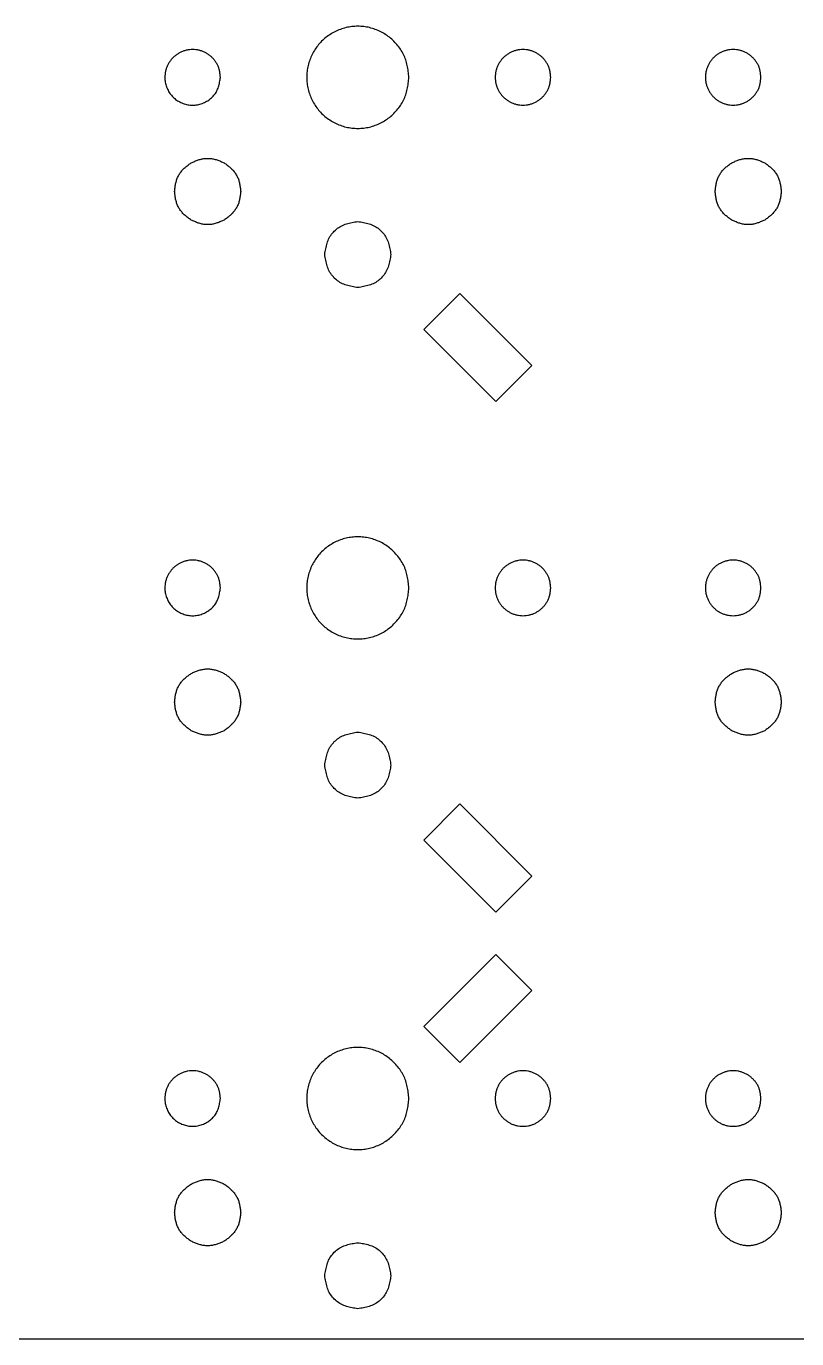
# Model space of a CAD drawing. Extents: x 1 to 215, y -90 to -6.
# Drawn here: x 87.77 to 113.43, y -89.68 to -45.98 of the extents above; entities that cross this region are included whole.
import ezdxf

# ---------------------------------------------------------------- set-up
doc = ezdxf.new("R2010")
doc.units = 0
for name, color, linetype in [('Cork_Diodes', 7, 'CONTINUOUS'), ('Cork_Holes', 7, 'CONTINUOUS'), ('Cork_Outline', 7, 'CONTINUOUS')]:
    doc.layers.add(name, color=color, linetype=linetype)

msp = doc.modelspace()

# ---------------------------------------------------------------- linework, layer by layer
at = {"layer": 'Cork_Diodes', "color": 2}
for points in [[(102.207946, -54.879112), (101.006526, -56.080532)], [(104.607945, -57.279121), (102.207946, -54.879112)], [(103.406525, -58.480541), (101.006526, -56.080532)], [(104.607945, -57.279121), (103.406525, -58.480541)], [(102.207946, -71.879332), (101.006526, -73.080752)], [(104.607945, -74.279341), (102.207946, -71.879332)], [(103.406525, -75.480761), (101.006526, -73.080752)], [(104.607945, -74.279341), (103.406525, -75.480761)], [(101.008712, -79.289993), (103.40871, -76.890011)], [(104.61013, -78.091431), (103.40871, -76.890011)], [(102.210132, -80.491413), (104.61013, -78.091431)], [(102.210132, -80.491413), (101.008712, -79.289993)]]:
    msp.add_lwpolyline(points, dxfattribs=at)
at = {"layer": 'Cork_Holes', "color": 1}
for points, knots in [([(100.510062, -47.685223), (100.5033, -47.751385), (100.489823, -47.883244), (100.460152, -48.079282), (100.411421, -48.270261), (100.335067, -48.451417), (100.235814, -48.620908), (100.116483, -48.778685), (99.980056, -48.922967), (99.827845, -49.051241), (99.661978, -49.160934), (99.484147, -49.250116), (99.296989, -49.318015), (99.104063, -49.363527), (98.908139, -49.38612), (98.711931, -49.386123), (98.516083, -49.363534), (98.323258, -49.318004), (98.136119, -49.25007), (97.958107, -49.160862), (97.79184, -49.051309), (97.639433, -48.923205), (97.503582, -48.778961), (97.386089, -48.620627), (97.287983, -48.450716), (97.209599, -48.2698), (97.152622, -48.080025), (97.117892, -47.883986), (97.106153, -47.685223), (97.117892, -47.48646), (97.152622, -47.290422), (97.209601, -47.100644), (97.287985, -46.919722), (97.386088, -46.749802), (97.503574, -46.59146), (97.639437, -46.447234), (97.791842, -46.319136), (97.958108, -46.209584), (98.13612, -46.120375), (98.323259, -46.05244), (98.516079, -46.006875), (98.711934, -45.98432), (98.908137, -45.984323), (99.104067, -46.006881), (99.296987, -46.052429), (99.484146, -46.120329), (99.661977, -46.209512), (99.827844, -46.319204), (99.980051, -46.447472), (100.116491, -46.591736), (100.235815, -46.749521), (100.335066, -46.919021), (100.411419, -47.100184), (100.460154, -47.291164), (100.489828, -47.487202), (100.503302, -47.619061), (100.510062, -47.685223)], [0, 0, 0, 0, 0.199511, 0.397619, 0.594372, 0.789092, 0.985301, 1.182164, 1.381308, 1.579789, 1.778023, 1.976494, 2.17521, 2.373968, 2.569796, 2.765564, 2.961306, 3.159921, 3.358581, 3.557237, 3.755889, 3.954551, 4.153188, 4.348958, 4.544734, 4.740506, 4.93914, 5.137799, 5.336447, 5.535096, 5.733755, 5.932388, 6.128167, 6.323954, 6.519729, 6.718353, 6.917011, 7.115662, 7.314319, 7.512981, 7.7116, 7.90734, 8.103108, 8.298934, 8.497696, 8.696414, 8.894886, 9.09312, 9.291597, 9.490726, 9.687595, 9.883816, 10.078541, 10.275295, 10.473403, 10.672914, 10.672914, 10.672914, 10.672914]), ([(94.234947, -47.685223), (94.2265, -47.739411), (94.209739, -47.846924), (94.173463, -48.004994), (94.114454, -48.153914), (94.024054, -48.285058), (93.910694, -48.396549), (93.777967, -48.488518), (93.630473, -48.557483), (93.472536, -48.6004), (93.309821, -48.615116), (93.146997, -48.600351), (92.989006, -48.557614), (92.842126, -48.488869), (92.711086, -48.396309), (92.59884, -48.284085), (92.506276, -48.153049), (92.437633, -48.006117), (92.394973, -47.848141), (92.381735, -47.703341), (92.389086, -47.57699), (92.408026, -47.470311), (92.439132, -47.36713), (92.48179, -47.268728), (92.535152, -47.176267), (92.599067, -47.090098), (92.672977, -47.011603), (92.755913, -46.941908), (92.846381, -46.882298), (92.943247, -46.833769), (93.04507, -46.796805), (93.149983, -46.772003), (93.256557, -46.759804), (93.363308, -46.759801), (93.469916, -46.772021), (93.5749, -46.796743), (93.67673, -46.833715), (93.773485, -46.882262), (93.86374, -46.941949), (93.94656, -47.011746), (94.020795, -47.090249), (94.085723, -47.1761), (94.139727, -47.268325), (94.181272, -47.366894), (94.207791, -47.470804), (94.223938, -47.577472), (94.231269, -47.649221), (94.234947, -47.685223)], [0, 0, 0, 0, 0.164513, 0.326404, 0.485736, 0.64181, 0.80054, 0.960316, 1.123975, 1.286618, 1.448874, 1.611504, 1.774509, 1.937479, 2.095457, 2.253415, 2.41139, 2.574347, 2.737361, 2.89995, 3.008176, 3.116231, 3.224234, 3.330743, 3.437277, 3.543801, 3.651884, 3.759977, 3.868071, 3.97616, 4.084256, 4.192325, 4.298825, 4.405345, 4.511892, 4.620032, 4.728161, 4.836162, 4.944028, 5.052025, 5.160379, 5.267497, 5.374261, 5.48021, 5.587261, 5.695053, 5.803618, 5.803618, 5.803618, 5.803618]), ([(105.234925, -47.685223), (105.231246, -47.721222), (105.223912, -47.792968), (105.207774, -47.899637), (105.18125, -48.00355), (105.139707, -48.102122), (105.085702, -48.194346), (105.020773, -48.280197), (104.946538, -48.3587), (104.863717, -48.428495), (104.773471, -48.488189), (104.676703, -48.536702), (104.57487, -48.573647), (104.469901, -48.59844), (104.363285, -48.610641), (104.256535, -48.610646), (104.149967, -48.59843), (104.045038, -48.573692), (103.943223, -48.536691), (103.846362, -48.488148), (103.755894, -48.428533), (103.672966, -48.35883), (103.599045, -48.280347), (103.535115, -48.194194), (103.481737, -48.10174), (103.439086, -48.003301), (103.408083, -47.90004), (103.389186, -47.793372), (103.382798, -47.685219), (103.389184, -47.577068), (103.408079, -47.4704), (103.439088, -47.367145), (103.481737, -47.268706), (103.535115, -47.176253), (103.599045, -47.090099), (103.672965, -47.011616), (103.755893, -46.941913), (103.846361, -46.8823), (103.943219, -46.833753), (104.045047, -46.7968), (104.149961, -46.772004), (104.256535, -46.759804), (104.363286, -46.759801), (104.469894, -46.772021), (104.574878, -46.796743), (104.676708, -46.833715), (104.773463, -46.882262), (104.863718, -46.941949), (104.946538, -47.011746), (105.020773, -47.090249), (105.085701, -47.1761), (105.139705, -47.268325), (105.18125, -47.366894), (105.207769, -47.470804), (105.223916, -47.577472), (105.231247, -47.649221), (105.234925, -47.685223)], [0, 0, 0, 0, 0.108553, 0.21635, 0.323408, 0.429357, 0.536121, 0.643239, 0.751593, 0.85959, 0.967456, 1.075444, 1.183569, 1.291718, 1.398265, 1.504786, 1.611285, 1.719348, 1.82745, 1.935546, 2.043639, 2.151734, 2.259813, 2.366337, 2.472864, 2.579386, 2.687466, 2.795563, 2.903647, 3.011743, 3.119835, 3.227909, 3.334431, 3.440959, 3.547482, 3.65556, 3.763656, 3.87175, 3.979842, 4.087936, 4.196006, 4.302506, 4.409027, 4.515573, 4.623713, 4.731843, 4.839844, 4.947709, 5.055706, 5.16406, 5.271178, 5.377942, 5.483891, 5.590942, 5.698734, 5.807299, 5.807299, 5.807299, 5.807299]), ([(112.234911, -47.685223), (112.231232, -47.721222), (112.223898, -47.792968), (112.20776, -47.899637), (112.181236, -48.00355), (112.139693, -48.102122), (112.085688, -48.194346), (112.020759, -48.280197), (111.946524, -48.3587), (111.863703, -48.428495), (111.773457, -48.488189), (111.676689, -48.536702), (111.574856, -48.573647), (111.469887, -48.59844), (111.363271, -48.610641), (111.256521, -48.610646), (111.149953, -48.59843), (111.045024, -48.573692), (110.943209, -48.536691), (110.846348, -48.488148), (110.75588, -48.428533), (110.672952, -48.35883), (110.599031, -48.280347), (110.535101, -48.194194), (110.481723, -48.10174), (110.439072, -48.003301), (110.408069, -47.90004), (110.389172, -47.793372), (110.382784, -47.685219), (110.38917, -47.577068), (110.408065, -47.4704), (110.439074, -47.367145), (110.481723, -47.268706), (110.535101, -47.176253), (110.599031, -47.090099), (110.672951, -47.011616), (110.755879, -46.941913), (110.846347, -46.8823), (110.943205, -46.833753), (111.045033, -46.7968), (111.149947, -46.772004), (111.256521, -46.759804), (111.363272, -46.759801), (111.46988, -46.772021), (111.574864, -46.796743), (111.676694, -46.833715), (111.773449, -46.882262), (111.863704, -46.941949), (111.946524, -47.011746), (112.020759, -47.090249), (112.085687, -47.1761), (112.139691, -47.268325), (112.181236, -47.366894), (112.207755, -47.470804), (112.223902, -47.577472), (112.231233, -47.649221), (112.234911, -47.685223)], [0, 0, 0, 0, 0.108553, 0.21635, 0.323408, 0.429357, 0.536121, 0.643239, 0.751593, 0.85959, 0.967456, 1.075444, 1.183569, 1.291718, 1.398265, 1.504786, 1.611285, 1.719348, 1.82745, 1.935546, 2.043639, 2.151734, 2.259813, 2.366337, 2.472864, 2.579386, 2.687466, 2.795563, 2.903647, 3.011743, 3.119835, 3.227909, 3.334431, 3.440959, 3.547482, 3.65556, 3.763656, 3.87175, 3.979842, 4.087936, 4.196006, 4.302506, 4.409027, 4.515573, 4.623713, 4.731843, 4.839844, 4.947709, 5.055706, 5.16406, 5.271178, 5.377942, 5.483891, 5.590942, 5.698734, 5.807299, 5.807299, 5.807299, 5.807299]), ([(92.70982, -51.485301), (92.714286, -51.442623), (92.723195, -51.357476), (92.742511, -51.230672), (92.77381, -51.10672), (92.822263, -50.988616), (92.885891, -50.878406), (92.963945, -50.777392), (93.05564, -50.688308), (93.155798, -50.608174), (93.22509, -50.557896), (93.25982, -50.532695)], [0, 0, 0, 0, 0.12873, 0.256825, 0.384523, 0.511259, 0.638496, 0.765223, 0.892931, 1.021029, 1.149753, 1.149753, 1.149753, 1.149753]), ([(93.25982, -50.532695), (93.299014, -50.515216), (93.377207, -50.480345), (93.496689, -50.433673), (93.619682, -50.398784), (93.746193, -50.381715), (93.873447, -50.381707), (93.999945, -50.398805), (94.122966, -50.433589), (94.242431, -50.480323), (94.320626, -50.515209), (94.35982, -50.532695)], [0, 0, 0, 0, 0.128738, 0.256839, 0.384547, 0.511275, 0.638509, 0.765235, 0.892928, 1.021041, 1.149792, 1.149792, 1.149792, 1.149792]), ([(94.35982, -50.532695), (94.39455, -50.557896), (94.463842, -50.608174), (94.564, -50.688308), (94.655695, -50.777392), (94.733749, -50.878406), (94.797377, -50.988616), (94.84583, -51.106721), (94.877131, -51.230672), (94.896452, -51.357475), (94.905356, -51.442622), (94.90982, -51.485301)], [0, 0, 0, 0, 0.128724, 0.256822, 0.38453, 0.511258, 0.638494, 0.765231, 0.892929, 1.021024, 1.149754, 1.149754, 1.149754, 1.149754]), ([(110.710038, -51.485301), (110.714504, -51.442623), (110.723413, -51.357476), (110.742729, -51.230672), (110.774028, -51.10672), (110.822481, -50.988616), (110.886109, -50.878406), (110.964163, -50.777392), (111.055858, -50.688308), (111.156016, -50.608174), (111.225308, -50.557896), (111.260038, -50.532695)], [0, 0, 0, 0, 0.12873, 0.256825, 0.384523, 0.511259, 0.638496, 0.765223, 0.892931, 1.021029, 1.149753, 1.149753, 1.149753, 1.149753]), ([(111.260038, -50.532695), (111.299232, -50.515216), (111.377426, -50.480345), (111.496908, -50.433673), (111.619901, -50.398783), (111.746411, -50.381715), (111.873665, -50.381707), (112.000163, -50.398805), (112.123184, -50.433589), (112.242649, -50.480323), (112.320844, -50.515209), (112.360038, -50.532695)], [0, 0, 0, 0, 0.128739, 0.25684, 0.384547, 0.511275, 0.638509, 0.765235, 0.892928, 1.021041, 1.149792, 1.149792, 1.149792, 1.149792]), ([(112.360038, -50.532695), (112.394768, -50.557896), (112.46406, -50.608174), (112.564218, -50.688308), (112.655913, -50.777392), (112.733967, -50.878406), (112.797595, -50.988616), (112.846048, -51.106721), (112.877349, -51.230672), (112.89667, -51.357475), (112.905574, -51.442622), (112.910038, -51.485301)], [0, 0, 0, 0, 0.128724, 0.256822, 0.38453, 0.511258, 0.638494, 0.765231, 0.892929, 1.021024, 1.149754, 1.149754, 1.149754, 1.149754]), ([(93.25982, -52.437934), (93.22509, -52.412728), (93.155803, -52.362443), (93.055641, -52.282315), (92.963939, -52.193236), (92.885896, -52.092213), (92.822263, -51.982008), (92.773809, -51.863907), (92.742509, -51.739954), (92.723189, -51.613142), (92.714284, -51.527986), (92.70982, -51.485301)], [0, 0, 0, 0, 0.128731, 0.256826, 0.38453, 0.511266, 0.638498, 0.765229, 0.892928, 1.02103, 1.149778, 1.149778, 1.149778, 1.149778]), ([(94.90982, -51.485301), (94.905354, -51.527986), (94.896446, -51.613142), (94.87713, -51.739954), (94.845831, -51.863907), (94.797377, -51.982008), (94.733744, -52.092213), (94.655701, -52.193236), (94.563999, -52.282315), (94.463837, -52.362443), (94.39455, -52.412728), (94.35982, -52.437934)], [0, 0, 0, 0, 0.128749, 0.25685, 0.384549, 0.51128, 0.638512, 0.765248, 0.892952, 1.021046, 1.149778, 1.149778, 1.149778, 1.149778]), ([(111.260038, -52.437934), (111.225308, -52.412728), (111.156021, -52.362443), (111.055859, -52.282315), (110.964157, -52.193236), (110.886114, -52.092213), (110.822481, -51.982008), (110.774027, -51.863907), (110.742727, -51.739954), (110.723407, -51.613142), (110.714502, -51.527986), (110.710038, -51.485301)], [0, 0, 0, 0, 0.128731, 0.256826, 0.38453, 0.511266, 0.638498, 0.765229, 0.892928, 1.02103, 1.149778, 1.149778, 1.149778, 1.149778]), ([(112.910038, -51.485301), (112.905572, -51.527986), (112.896664, -51.613142), (112.877348, -51.739954), (112.846049, -51.863907), (112.797595, -51.982008), (112.733962, -52.092213), (112.655919, -52.193236), (112.564217, -52.282315), (112.464055, -52.362443), (112.394768, -52.412728), (112.360038, -52.437934)], [0, 0, 0, 0, 0.128749, 0.25685, 0.384549, 0.51128, 0.638512, 0.765248, 0.892952, 1.021046, 1.149778, 1.149778, 1.149778, 1.149778]), ([(94.35982, -52.437934), (94.320626, -52.455412), (94.242433, -52.490283), (94.122951, -52.536952), (93.999953, -52.571813), (93.873447, -52.588889), (93.746192, -52.588895), (93.619696, -52.571796), (93.496676, -52.537019), (93.377208, -52.490301), (93.299014, -52.455418), (93.25982, -52.437934)], [0, 0, 0, 0, 0.128738, 0.256838, 0.384542, 0.511268, 0.638501, 0.765227, 0.892919, 1.021027, 1.149775, 1.149775, 1.149775, 1.149775]), ([(112.360038, -52.437934), (112.320844, -52.455412), (112.242651, -52.490283), (112.123169, -52.536952), (112.000171, -52.571813), (111.873665, -52.588889), (111.74641, -52.588895), (111.619914, -52.571796), (111.496894, -52.537019), (111.377426, -52.490301), (111.299232, -52.455418), (111.260038, -52.437934)], [0, 0, 0, 0, 0.128738, 0.256838, 0.384542, 0.511268, 0.638501, 0.765227, 0.892919, 1.021027, 1.149775, 1.149775, 1.149775, 1.149775]), ([(97.70981, -53.585299), (97.71987, -53.521205), (97.739868, -53.393793), (97.783151, -53.205872), (97.853441, -53.027776), (97.960112, -52.869591), (98.094092, -52.735609), (98.252278, -52.628941), (98.430378, -52.55866), (98.618302, -52.515364), (98.745716, -52.495358), (98.80981, -52.485294)], [0, 0, 0, 0, 0.19462, 0.386887, 0.577546, 0.765391, 0.955006, 1.142837, 1.333507, 1.52578, 1.720402, 1.720402, 1.720402, 1.720402]), ([(98.80981, -52.485294), (98.873904, -52.495358), (99.001318, -52.515364), (99.189242, -52.55866), (99.367342, -52.628941), (99.525528, -52.735609), (99.659508, -52.869591), (99.766179, -53.027775), (99.836467, -53.205873), (99.879752, -53.393792), (99.89975, -53.521205), (99.90981, -53.585299)], [0, 0, 0, 0, 0.194622, 0.386895, 0.577565, 0.765396, 0.955011, 1.142856, 1.333514, 1.525782, 1.720402, 1.720402, 1.720402, 1.720402]), ([(98.80981, -54.685304), (98.745716, -54.675248), (98.618301, -54.655255), (98.430379, -54.611964), (98.252272, -54.541687), (98.094097, -54.434996), (97.960118, -54.301019), (97.853431, -54.142842), (97.783155, -53.964736), (97.739867, -53.776809), (97.71987, -53.649393), (97.70981, -53.585299)], [0, 0, 0, 0, 0.194619, 0.38689, 0.57756, 0.7654, 0.955015, 1.142846, 1.333522, 1.525796, 1.720417, 1.720417, 1.720417, 1.720417]), ([(99.90981, -53.585299), (99.89975, -53.649393), (99.879752, -53.776809), (99.836464, -53.964736), (99.766189, -54.142843), (99.659502, -54.301019), (99.525523, -54.434996), (99.367348, -54.541687), (99.189241, -54.611964), (99.001319, -54.655255), (98.873904, -54.675248), (98.80981, -54.685304)], [0, 0, 0, 0, 0.194621, 0.386895, 0.577571, 0.765401, 0.955016, 1.142857, 1.333526, 1.525798, 1.720416, 1.720416, 1.720416, 1.720416]), ([(100.510062, -64.685179), (100.5033, -64.751341), (100.489823, -64.883199), (100.460152, -65.079238), (100.41142, -65.270218), (100.335066, -65.45138), (100.235815, -65.620881), (100.116491, -65.778665), (99.980051, -65.92293), (99.827844, -66.051198), (99.661977, -66.160889), (99.484146, -66.250073), (99.296988, -66.317974), (99.104066, -66.363514), (98.908138, -66.386101), (98.711932, -66.386103), (98.51608, -66.363521), (98.323259, -66.317963), (98.13612, -66.250026), (97.958108, -66.160817), (97.791842, -66.051266), (97.639437, -65.923168), (97.503574, -65.778942), (97.386088, -65.6206), (97.287985, -65.450679), (97.209601, -65.269757), (97.152622, -65.07998), (97.117892, -64.883941), (97.106153, -64.685179), (97.117892, -64.486416), (97.152622, -64.290377), (97.209599, -64.100601), (97.287983, -63.919686), (97.386089, -63.749775), (97.503582, -63.59144), (97.639433, -63.447197), (97.79184, -63.319093), (97.958107, -63.20954), (98.136119, -63.120332), (98.323258, -63.052398), (98.516083, -63.006868), (98.711931, -62.984279), (98.908139, -62.984281), (99.104063, -63.006875), (99.296989, -63.052387), (99.484146, -63.120286), (99.661977, -63.209468), (99.827845, -63.31916), (99.980056, -63.447435), (100.116483, -63.591717), (100.235814, -63.749494), (100.335067, -63.918985), (100.41142, -64.100141), (100.460153, -64.291119), (100.489828, -64.487157), (100.503302, -64.619016), (100.510062, -64.685179)], [0, 0, 0, 0, 0.199511, 0.397619, 0.594372, 0.789098, 0.985319, 1.182187, 1.381317, 1.579794, 1.778027, 1.976499, 2.175217, 2.373979, 2.569807, 2.765575, 2.961318, 3.159936, 3.358599, 3.557255, 3.755907, 3.954565, 4.153188, 4.348963, 4.54475, 4.740529, 4.939162, 5.137822, 5.33647, 5.535119, 5.733778, 5.932411, 6.128184, 6.32396, 6.519729, 6.718366, 6.917028, 7.115681, 7.314337, 7.512997, 7.711611, 7.907354, 8.103122, 8.29895, 8.497707, 8.696423, 8.894895, 9.093129, 9.29161, 9.490753, 9.687616, 9.883826, 10.078545, 10.275299, 10.473407, 10.672918, 10.672918, 10.672918, 10.672918]), ([(94.234947, -64.685179), (94.2265, -64.739367), (94.209739, -64.846879), (94.173463, -65.004949), (94.114454, -65.15387), (94.024053, -65.285016), (93.91069, -65.396509), (93.777978, -65.488506), (93.630468, -65.557444), (93.472536, -65.600359), (93.309821, -65.615109), (93.146998, -65.600314), (92.989007, -65.557591), (92.842118, -65.488854), (92.711091, -65.396272), (92.598846, -65.284052), (92.506266, -65.153025), (92.437637, -65.006082), (92.394972, -64.8481), (92.381735, -64.703299), (92.389086, -64.576951), (92.40803, -64.470274), (92.439125, -64.367093), (92.481795, -64.268696), (92.535157, -64.176238), (92.599061, -64.090054), (92.672978, -64.011559), (92.755913, -63.941863), (92.846381, -63.882253), (92.943247, -63.833725), (93.04507, -63.79676), (93.149983, -63.771958), (93.256557, -63.75976), (93.363308, -63.759756), (93.469917, -63.771975), (93.574901, -63.796704), (93.676725, -63.833686), (93.773489, -63.882214), (93.863739, -63.941906), (93.94656, -64.011701), (94.020795, -64.090204), (94.085723, -64.176055), (94.139727, -64.268281), (94.181274, -64.366851), (94.207791, -64.470765), (94.223937, -64.577433), (94.231269, -64.64918), (94.234947, -64.685179)], [0, 0, 0, 0, 0.164513, 0.326404, 0.485736, 0.641811, 0.800546, 0.960332, 1.123984, 1.286627, 1.448884, 1.611515, 1.774519, 1.937487, 2.095474, 2.253433, 2.411394, 2.574367, 2.737388, 2.899978, 3.008198, 3.116247, 3.224261, 3.330754, 3.437289, 3.543826, 3.651909, 3.760002, 3.868096, 3.976186, 4.084281, 4.19235, 4.29885, 4.405371, 4.511917, 4.620058, 4.72819, 4.836186, 4.944051, 5.052048, 5.160402, 5.26752, 5.374284, 5.480233, 5.58729, 5.695088, 5.803641, 5.803641, 5.803641, 5.803641]), ([(105.234925, -64.685179), (105.231246, -64.721181), (105.223913, -64.792929), (105.207774, -64.899599), (105.181249, -65.003507), (105.139707, -65.102077), (105.085702, -65.194302), (105.020773, -65.280153), (104.946538, -65.358656), (104.863717, -65.428452), (104.773467, -65.488141), (104.676707, -65.536673), (104.574869, -65.573608), (104.4699, -65.598394), (104.363285, -65.610596), (104.256535, -65.610602), (104.149967, -65.598385), (104.045039, -65.573652), (103.943219, -65.536662), (103.846365, -65.488101), (103.755893, -65.428489), (103.672966, -65.358785), (103.599045, -65.280303), (103.535116, -65.194149), (103.481737, -65.101695), (103.439087, -65.003258), (103.408083, -64.900001), (103.389185, -64.793333), (103.382798, -64.685182), (103.389185, -64.57703), (103.408079, -64.470361), (103.439087, -64.367102), (103.481737, -64.268662), (103.535115, -64.176208), (103.599045, -64.090055), (103.672965, -64.011571), (103.755894, -63.94187), (103.846357, -63.882253), (103.943223, -63.833724), (104.045046, -63.79676), (104.149961, -63.771958), (104.256535, -63.75976), (104.363286, -63.759756), (104.469895, -63.771975), (104.574879, -63.796704), (104.676703, -63.833686), (104.773467, -63.882214), (104.863717, -63.941906), (104.946538, -64.011701), (105.020773, -64.090204), (105.085701, -64.176055), (105.139705, -64.268281), (105.181252, -64.366851), (105.207769, -64.470765), (105.223915, -64.577433), (105.231247, -64.64918), (105.234925, -64.685179)], [0, 0, 0, 0, 0.108565, 0.216356, 0.323408, 0.429357, 0.536121, 0.643239, 0.751593, 0.85959, 0.967456, 1.075449, 1.183573, 1.29172, 1.398267, 1.504788, 1.611288, 1.719349, 1.827449, 1.93555, 2.043643, 2.151738, 2.259817, 2.366341, 2.472868, 2.57939, 2.687464, 2.795556, 2.903652, 3.011736, 3.119833, 3.227913, 3.334435, 3.440963, 3.547486, 3.655564, 3.76366, 3.871754, 3.979841, 4.087937, 4.196008, 4.302508, 4.409029, 4.515576, 4.623717, 4.731848, 4.839844, 4.94771, 5.055706, 5.164061, 5.271179, 5.377942, 5.483891, 5.590948, 5.698746, 5.807299, 5.807299, 5.807299, 5.807299]), ([(112.234911, -64.685179), (112.231232, -64.721181), (112.223899, -64.792929), (112.20776, -64.899599), (112.181235, -65.003507), (112.139693, -65.102077), (112.085688, -65.194302), (112.020759, -65.280153), (111.946524, -65.358656), (111.863703, -65.428452), (111.773453, -65.488141), (111.676693, -65.536673), (111.574855, -65.573608), (111.469886, -65.598394), (111.363271, -65.610596), (111.256521, -65.610602), (111.149953, -65.598385), (111.045025, -65.573652), (110.943205, -65.536662), (110.846351, -65.488101), (110.755879, -65.428489), (110.672952, -65.358785), (110.599031, -65.280303), (110.535102, -65.194149), (110.481723, -65.101695), (110.439073, -65.003258), (110.408069, -64.900001), (110.389171, -64.793333), (110.382784, -64.685182), (110.389171, -64.57703), (110.408065, -64.470361), (110.439073, -64.367102), (110.481723, -64.268662), (110.535101, -64.176208), (110.599031, -64.090055), (110.672951, -64.011571), (110.75588, -63.94187), (110.846343, -63.882253), (110.943209, -63.833724), (111.045032, -63.79676), (111.149947, -63.771958), (111.256521, -63.75976), (111.363272, -63.759756), (111.469881, -63.771975), (111.574865, -63.796704), (111.676689, -63.833686), (111.773453, -63.882214), (111.863703, -63.941906), (111.946524, -64.011701), (112.020759, -64.090204), (112.085687, -64.176055), (112.139691, -64.268281), (112.181238, -64.366851), (112.207755, -64.470765), (112.223901, -64.577433), (112.231233, -64.64918), (112.234911, -64.685179)], [0, 0, 0, 0, 0.108565, 0.216356, 0.323408, 0.429357, 0.536121, 0.643239, 0.751593, 0.85959, 0.967456, 1.075449, 1.183573, 1.29172, 1.398267, 1.504788, 1.611288, 1.719349, 1.827449, 1.93555, 2.043643, 2.151738, 2.259817, 2.366341, 2.472868, 2.57939, 2.687464, 2.795556, 2.903652, 3.011736, 3.119833, 3.227913, 3.334435, 3.440963, 3.547486, 3.655564, 3.76366, 3.871754, 3.979841, 4.087937, 4.196008, 4.302508, 4.409029, 4.515576, 4.623717, 4.731848, 4.839844, 4.94771, 5.055706, 5.164061, 5.271179, 5.377942, 5.483891, 5.590948, 5.698746, 5.807299, 5.807299, 5.807299, 5.807299]), ([(92.70982, -68.485283), (92.714286, -68.442604), (92.723195, -68.357455), (92.742513, -68.230643), (92.773802, -68.106685), (92.822267, -67.988588), (92.885892, -67.878386), (92.963945, -67.777373), (93.055642, -67.688289), (93.155801, -67.608148), (93.22509, -67.557858), (93.25982, -67.532651)], [0, 0, 0, 0, 0.128731, 0.256832, 0.384548, 0.511268, 0.638499, 0.765225, 0.892934, 1.021036, 1.149771, 1.149771, 1.149771, 1.149771]), ([(93.25982, -67.532651), (93.299014, -67.515177), (93.37721, -67.480316), (93.496687, -67.433637), (93.619685, -67.39877), (93.746192, -67.381695), (93.873447, -67.381689), (93.999944, -67.398787), (94.122965, -67.433571), (94.242428, -67.480299), (94.320625, -67.515171), (94.35982, -67.532651)], [0, 0, 0, 0, 0.128733, 0.256834, 0.384538, 0.511267, 0.6385, 0.765226, 0.892919, 1.02103, 1.149773, 1.149773, 1.149773, 1.149773]), ([(94.35982, -67.532651), (94.39455, -67.557858), (94.463839, -67.608148), (94.563998, -67.688289), (94.655695, -67.777373), (94.733748, -67.878386), (94.797373, -67.988588), (94.845837, -68.106686), (94.877129, -68.230643), (94.896452, -68.357454), (94.905357, -68.442604), (94.90982, -68.485283)], [0, 0, 0, 0, 0.128735, 0.256838, 0.384546, 0.511273, 0.638504, 0.765223, 0.89294, 1.021041, 1.149772, 1.149772, 1.149772, 1.149772]), ([(110.710038, -68.485283), (110.714504, -68.442604), (110.723413, -68.357455), (110.742731, -68.230643), (110.77402, -68.106685), (110.822485, -67.988588), (110.88611, -67.878386), (110.964163, -67.777373), (111.05586, -67.688289), (111.156019, -67.608148), (111.225308, -67.557858), (111.260038, -67.532651)], [0, 0, 0, 0, 0.128731, 0.256832, 0.384548, 0.511268, 0.638499, 0.765225, 0.892934, 1.021036, 1.149771, 1.149771, 1.149771, 1.149771]), ([(111.260038, -67.532651), (111.299232, -67.515177), (111.377428, -67.480316), (111.496905, -67.433638), (111.619903, -67.39877), (111.74641, -67.381695), (111.873665, -67.381689), (112.000162, -67.398787), (112.123183, -67.433571), (112.242646, -67.480299), (112.320843, -67.515171), (112.360038, -67.532651)], [0, 0, 0, 0, 0.128734, 0.256835, 0.384538, 0.511267, 0.6385, 0.765226, 0.892919, 1.02103, 1.149773, 1.149773, 1.149773, 1.149773]), ([(112.360038, -67.532651), (112.394768, -67.557858), (112.464057, -67.608148), (112.564216, -67.688289), (112.655913, -67.777373), (112.733966, -67.878386), (112.797591, -67.988588), (112.846055, -68.106686), (112.877347, -68.230643), (112.89667, -68.357454), (112.905575, -68.442604), (112.910038, -68.485283)], [0, 0, 0, 0, 0.128735, 0.256838, 0.384546, 0.511273, 0.638504, 0.765223, 0.89294, 1.021041, 1.149772, 1.149772, 1.149772, 1.149772]), ([(93.25982, -69.437915), (93.22509, -69.412708), (93.155801, -69.362418), (93.055642, -69.282278), (92.963945, -69.193193), (92.885891, -69.092178), (92.822263, -68.981968), (92.77381, -68.863864), (92.742509, -68.739912), (92.72319, -68.613109), (92.714284, -68.527962), (92.70982, -68.485283)], [0, 0, 0, 0, 0.128735, 0.256838, 0.384546, 0.511274, 0.638511, 0.765247, 0.892945, 1.02104, 1.14977, 1.14977, 1.14977, 1.14977]), ([(94.90982, -68.485283), (94.905354, -68.527962), (94.896445, -68.613109), (94.877129, -68.739912), (94.84583, -68.863864), (94.797377, -68.981968), (94.733749, -69.092178), (94.655695, -69.193193), (94.563998, -69.282278), (94.463839, -69.362418), (94.39455, -69.412708), (94.35982, -69.437915)], [0, 0, 0, 0, 0.12873, 0.256825, 0.384523, 0.511259, 0.638496, 0.765223, 0.892932, 1.021034, 1.14977, 1.14977, 1.14977, 1.14977]), ([(111.260038, -69.437915), (111.225308, -69.412708), (111.156019, -69.362418), (111.05586, -69.282278), (110.964163, -69.193193), (110.886109, -69.092178), (110.822481, -68.981968), (110.774028, -68.863864), (110.742727, -68.739912), (110.723408, -68.613109), (110.714502, -68.527962), (110.710038, -68.485283)], [0, 0, 0, 0, 0.128735, 0.256838, 0.384546, 0.511274, 0.638511, 0.765247, 0.892945, 1.02104, 1.14977, 1.14977, 1.14977, 1.14977]), ([(112.910038, -68.485283), (112.905572, -68.527962), (112.896663, -68.613109), (112.877347, -68.739912), (112.846048, -68.863864), (112.797595, -68.981968), (112.733967, -69.092178), (112.655913, -69.193193), (112.564216, -69.282278), (112.464057, -69.362418), (112.394768, -69.412708), (112.360038, -69.437915)], [0, 0, 0, 0, 0.12873, 0.256825, 0.384523, 0.511259, 0.638496, 0.765223, 0.892932, 1.021034, 1.14977, 1.14977, 1.14977, 1.14977]), ([(94.35982, -69.437915), (94.320626, -69.455387), (94.24243, -69.490246), (94.122948, -69.536912), (93.999956, -69.5718), (93.873445, -69.588873), (93.746196, -69.588866), (93.619673, -69.571821), (93.496708, -69.536829), (93.377209, -69.490224), (93.299014, -69.45538), (93.25982, -69.437915)], [0, 0, 0, 0, 0.128731, 0.256831, 0.38454, 0.511266, 0.638499, 0.765225, 0.892949, 1.021038, 1.149758, 1.149758, 1.149758, 1.149758]), ([(112.360038, -69.437915), (112.320844, -69.455387), (112.242648, -69.490246), (112.123166, -69.536912), (112.000174, -69.5718), (111.873663, -69.588873), (111.746414, -69.588866), (111.619891, -69.571821), (111.496926, -69.536829), (111.377427, -69.490224), (111.299232, -69.45538), (111.260038, -69.437915)], [0, 0, 0, 0, 0.128731, 0.256831, 0.38454, 0.511266, 0.638499, 0.765225, 0.892949, 1.021038, 1.149758, 1.149758, 1.149758, 1.149758]), ([(97.70981, -70.585281), (97.71987, -70.521187), (97.739867, -70.393771), (97.783155, -70.205844), (97.853431, -70.027738), (97.960118, -69.869562), (98.094097, -69.735584), (98.252272, -69.628894), (98.430379, -69.558617), (98.618301, -69.515325), (98.745716, -69.495333), (98.80981, -69.485276)], [0, 0, 0, 0, 0.194621, 0.386895, 0.577571, 0.765401, 0.955016, 1.142857, 1.333526, 1.525798, 1.720417, 1.720417, 1.720417, 1.720417]), ([(98.80981, -69.485276), (98.873904, -69.495333), (99.001319, -69.515325), (99.189241, -69.558617), (99.367348, -69.628894), (99.525523, -69.735584), (99.659502, -69.869562), (99.766189, -70.027738), (99.836464, -70.205844), (99.879752, -70.393771), (99.89975, -70.521187), (99.90981, -70.585281)], [0, 0, 0, 0, 0.194619, 0.38689, 0.57756, 0.7654, 0.955015, 1.142846, 1.333521, 1.525796, 1.720416, 1.720416, 1.720416, 1.720416]), ([(98.80981, -71.685286), (98.745716, -71.675222), (98.618302, -71.655216), (98.430378, -71.611921), (98.252278, -71.541639), (98.094092, -71.434971), (97.960112, -71.300989), (97.853441, -71.142805), (97.783151, -70.964708), (97.739868, -70.776788), (97.71987, -70.649375), (97.70981, -70.585281)], [0, 0, 0, 0, 0.194622, 0.386895, 0.577565, 0.765396, 0.955011, 1.142856, 1.333514, 1.525782, 1.720402, 1.720402, 1.720402, 1.720402]), ([(99.90981, -70.585281), (99.89975, -70.649375), (99.879752, -70.776788), (99.836467, -70.964708), (99.766179, -71.142805), (99.659508, -71.300989), (99.525528, -71.434971), (99.367342, -71.541639), (99.189242, -71.611921), (99.001318, -71.655216), (98.873904, -71.675222), (98.80981, -71.685286)], [0, 0, 0, 0, 0.19462, 0.386888, 0.577546, 0.765391, 0.955006, 1.142837, 1.333507, 1.52578, 1.720402, 1.720402, 1.720402, 1.720402]), ([(100.510062, -81.685399), (100.5033, -81.751561), (100.489823, -81.883419), (100.460152, -82.079458), (100.41142, -82.270438), (100.335066, -82.4516), (100.235815, -82.621101), (100.116491, -82.778885), (99.980051, -82.92315), (99.827844, -83.051418), (99.661977, -83.161109), (99.484146, -83.250293), (99.296988, -83.318194), (99.104066, -83.363734), (98.908138, -83.386321), (98.711932, -83.386323), (98.51608, -83.363741), (98.323259, -83.318183), (98.13612, -83.250246), (97.958108, -83.161037), (97.791842, -83.051486), (97.639437, -82.923388), (97.503574, -82.779162), (97.386088, -82.62082), (97.287985, -82.450899), (97.209601, -82.269977), (97.152622, -82.0802), (97.117892, -81.884161), (97.106153, -81.685399), (97.117892, -81.486636), (97.152622, -81.290597), (97.209599, -81.100821), (97.287983, -80.919906), (97.386089, -80.749995), (97.503582, -80.59166), (97.639433, -80.447417), (97.79184, -80.319313), (97.958107, -80.20976), (98.136119, -80.120552), (98.323258, -80.052618), (98.516083, -80.007088), (98.711931, -79.984499), (98.908139, -79.984501), (99.104063, -80.007095), (99.296989, -80.052607), (99.484146, -80.120506), (99.661977, -80.209688), (99.827845, -80.31938), (99.980056, -80.447655), (100.116483, -80.591937), (100.235814, -80.749714), (100.335067, -80.919205), (100.41142, -81.100361), (100.460153, -81.291339), (100.489828, -81.487377), (100.503302, -81.619236), (100.510062, -81.685399)], [0, 0, 0, 0, 0.199511, 0.397619, 0.594372, 0.789098, 0.985319, 1.182187, 1.381317, 1.579794, 1.778027, 1.976499, 2.175217, 2.373979, 2.569807, 2.765575, 2.961318, 3.159936, 3.358599, 3.557255, 3.755907, 3.954565, 4.153188, 4.348963, 4.54475, 4.740529, 4.939162, 5.137822, 5.33647, 5.535119, 5.733778, 5.932411, 6.128184, 6.32396, 6.519729, 6.718366, 6.917028, 7.115681, 7.314337, 7.512997, 7.711611, 7.907354, 8.103122, 8.29895, 8.497707, 8.696423, 8.894895, 9.093129, 9.29161, 9.490753, 9.687616, 9.883826, 10.078545, 10.275299, 10.473407, 10.672918, 10.672918, 10.672918, 10.672918]), ([(94.234947, -81.685399), (94.2265, -81.739587), (94.209739, -81.847099), (94.173463, -82.005169), (94.114454, -82.15409), (94.024053, -82.285236), (93.91069, -82.396729), (93.777978, -82.488726), (93.630468, -82.557664), (93.472536, -82.600579), (93.309821, -82.615329), (93.146998, -82.600534), (92.989007, -82.557811), (92.842118, -82.489074), (92.711091, -82.396492), (92.598846, -82.284272), (92.506266, -82.153245), (92.437637, -82.006302), (92.394972, -81.84832), (92.381735, -81.703519), (92.389086, -81.577171), (92.40803, -81.470494), (92.439125, -81.367313), (92.481795, -81.268916), (92.535157, -81.176458), (92.599061, -81.090274), (92.672978, -81.011779), (92.755913, -80.942083), (92.846381, -80.882473), (92.943247, -80.833945), (93.04507, -80.79698), (93.149983, -80.772178), (93.256557, -80.75998), (93.363308, -80.759976), (93.469917, -80.772195), (93.574901, -80.796924), (93.676725, -80.833906), (93.773489, -80.882434), (93.863739, -80.942126), (93.94656, -81.011921), (94.020795, -81.090424), (94.085723, -81.176275), (94.139727, -81.268501), (94.181274, -81.367071), (94.207791, -81.470985), (94.223937, -81.577653), (94.231269, -81.6494), (94.234947, -81.685399)], [0, 0, 0, 0, 0.164513, 0.326404, 0.485736, 0.641811, 0.800546, 0.960332, 1.123984, 1.286627, 1.448884, 1.611515, 1.774519, 1.937487, 2.095474, 2.253433, 2.411394, 2.574367, 2.737388, 2.899978, 3.008198, 3.116247, 3.224261, 3.330754, 3.437289, 3.543826, 3.651909, 3.760002, 3.868096, 3.976186, 4.084281, 4.19235, 4.29885, 4.405371, 4.511917, 4.620058, 4.72819, 4.836186, 4.944051, 5.052048, 5.160402, 5.26752, 5.374284, 5.480233, 5.58729, 5.695088, 5.803641, 5.803641, 5.803641, 5.803641]), ([(105.234925, -81.685399), (105.231246, -81.721401), (105.223913, -81.793149), (105.207774, -81.899819), (105.181249, -82.003727), (105.139707, -82.102297), (105.085702, -82.194522), (105.020773, -82.280373), (104.946538, -82.358876), (104.863717, -82.428672), (104.773467, -82.488361), (104.676707, -82.536893), (104.574869, -82.573828), (104.4699, -82.598614), (104.363285, -82.610816), (104.256535, -82.610822), (104.149967, -82.598605), (104.045039, -82.573872), (103.943219, -82.536882), (103.846365, -82.488321), (103.755893, -82.428709), (103.672966, -82.359005), (103.599045, -82.280523), (103.535116, -82.194369), (103.481737, -82.101915), (103.439087, -82.003478), (103.408083, -81.900221), (103.389185, -81.793553), (103.382798, -81.685402), (103.389185, -81.57725), (103.408079, -81.470581), (103.439087, -81.367322), (103.481737, -81.268882), (103.535115, -81.176428), (103.599045, -81.090275), (103.672965, -81.011791), (103.755894, -80.94209), (103.846357, -80.882473), (103.943223, -80.833944), (104.045046, -80.79698), (104.149961, -80.772178), (104.256535, -80.75998), (104.363286, -80.759976), (104.469895, -80.772195), (104.574879, -80.796924), (104.676703, -80.833906), (104.773467, -80.882434), (104.863717, -80.942126), (104.946538, -81.011921), (105.020773, -81.090424), (105.085701, -81.176275), (105.139705, -81.268501), (105.181252, -81.367071), (105.207769, -81.470985), (105.223915, -81.577653), (105.231247, -81.6494), (105.234925, -81.685399)], [0, 0, 0, 0, 0.108565, 0.216356, 0.323408, 0.429357, 0.536121, 0.643239, 0.751593, 0.85959, 0.967456, 1.075449, 1.183573, 1.29172, 1.398267, 1.504788, 1.611288, 1.719349, 1.827449, 1.93555, 2.043643, 2.151738, 2.259817, 2.366341, 2.472868, 2.57939, 2.687464, 2.795556, 2.903652, 3.011736, 3.119833, 3.227913, 3.334435, 3.440963, 3.547486, 3.655564, 3.76366, 3.871754, 3.979841, 4.087937, 4.196008, 4.302508, 4.409029, 4.515576, 4.623717, 4.731848, 4.839844, 4.94771, 5.055706, 5.164061, 5.271179, 5.377942, 5.483891, 5.590948, 5.698746, 5.807299, 5.807299, 5.807299, 5.807299]), ([(112.234911, -81.685399), (112.231232, -81.721401), (112.223899, -81.793149), (112.20776, -81.899819), (112.181235, -82.003727), (112.139693, -82.102297), (112.085688, -82.194522), (112.020759, -82.280373), (111.946524, -82.358876), (111.863703, -82.428672), (111.773453, -82.488361), (111.676693, -82.536893), (111.574855, -82.573828), (111.469886, -82.598614), (111.363271, -82.610816), (111.256521, -82.610822), (111.149953, -82.598605), (111.045025, -82.573872), (110.943205, -82.536882), (110.846351, -82.488321), (110.755879, -82.428709), (110.672952, -82.359005), (110.599031, -82.280523), (110.535102, -82.194369), (110.481723, -82.101915), (110.439073, -82.003478), (110.408069, -81.900221), (110.389171, -81.793553), (110.382784, -81.685402), (110.389171, -81.57725), (110.408065, -81.470581), (110.439073, -81.367322), (110.481723, -81.268882), (110.535101, -81.176428), (110.599031, -81.090275), (110.672951, -81.011791), (110.75588, -80.94209), (110.846343, -80.882473), (110.943209, -80.833944), (111.045032, -80.79698), (111.149947, -80.772178), (111.256521, -80.75998), (111.363272, -80.759976), (111.469881, -80.772195), (111.574865, -80.796924), (111.676689, -80.833906), (111.773453, -80.882434), (111.863703, -80.942126), (111.946524, -81.011921), (112.020759, -81.090424), (112.085687, -81.176275), (112.139691, -81.268501), (112.181238, -81.367071), (112.207755, -81.470985), (112.223901, -81.577653), (112.231233, -81.6494), (112.234911, -81.685399)], [0, 0, 0, 0, 0.108565, 0.216356, 0.323408, 0.429357, 0.536121, 0.643239, 0.751593, 0.85959, 0.967456, 1.075449, 1.183573, 1.29172, 1.398267, 1.504788, 1.611288, 1.719349, 1.827449, 1.93555, 2.043643, 2.151738, 2.259817, 2.366341, 2.472868, 2.57939, 2.687464, 2.795556, 2.903652, 3.011736, 3.119833, 3.227913, 3.334435, 3.440963, 3.547486, 3.655564, 3.76366, 3.871754, 3.979841, 4.087937, 4.196008, 4.302508, 4.409029, 4.515576, 4.623717, 4.731848, 4.839844, 4.94771, 5.055706, 5.164061, 5.271179, 5.377942, 5.483891, 5.590948, 5.698746, 5.807299, 5.807299, 5.807299, 5.807299]), ([(92.70982, -85.485239), (92.714286, -85.44256), (92.723195, -85.357413), (92.742511, -85.230609), (92.77381, -85.106657), (92.822263, -84.988554), (92.885891, -84.878344), (92.963945, -84.777329), (93.055642, -84.688244), (93.155801, -84.608104), (93.22509, -84.557813), (93.25982, -84.532606)], [0, 0, 0, 0, 0.12873, 0.256825, 0.384523, 0.511259, 0.638496, 0.765223, 0.892932, 1.021034, 1.14977, 1.14977, 1.14977, 1.14977]), ([(93.25982, -84.532606), (93.299014, -84.515134), (93.37721, -84.480276), (93.49669, -84.433609), (93.619682, -84.398722), (93.746193, -84.381649), (93.873444, -84.381656), (93.999967, -84.398701), (94.122932, -84.433693), (94.242431, -84.480298), (94.320626, -84.515142), (94.35982, -84.532606)], [0, 0, 0, 0, 0.128731, 0.256829, 0.384537, 0.511265, 0.638499, 0.765225, 0.892949, 1.021039, 1.149758, 1.149758, 1.149758, 1.149758]), ([(94.35982, -84.532606), (94.39455, -84.557813), (94.463839, -84.608104), (94.563998, -84.688244), (94.655695, -84.777329), (94.733749, -84.878344), (94.797377, -84.988554), (94.84583, -85.106658), (94.877131, -85.230609), (94.896452, -85.357413), (94.905356, -85.44256), (94.90982, -85.485239)], [0, 0, 0, 0, 0.128735, 0.256838, 0.384546, 0.511274, 0.638511, 0.765247, 0.892946, 1.02104, 1.14977, 1.14977, 1.14977, 1.14977]), ([(110.710038, -85.485239), (110.714504, -85.44256), (110.723413, -85.357413), (110.742729, -85.230609), (110.774028, -85.106657), (110.822481, -84.988554), (110.886109, -84.878344), (110.964163, -84.777329), (111.05586, -84.688244), (111.156019, -84.608104), (111.225308, -84.557813), (111.260038, -84.532606)], [0, 0, 0, 0, 0.12873, 0.256825, 0.384523, 0.511259, 0.638496, 0.765223, 0.892932, 1.021034, 1.14977, 1.14977, 1.14977, 1.14977]), ([(111.260038, -84.532606), (111.299232, -84.515134), (111.377428, -84.480276), (111.496909, -84.43361), (111.619901, -84.398722), (111.746412, -84.381649), (111.873662, -84.381656), (112.000185, -84.398701), (112.12315, -84.433693), (112.242649, -84.480298), (112.320844, -84.515142), (112.360038, -84.532606)], [0, 0, 0, 0, 0.128731, 0.25683, 0.384537, 0.511265, 0.638499, 0.765225, 0.892949, 1.021039, 1.149758, 1.149758, 1.149758, 1.149758]), ([(112.360038, -84.532606), (112.394768, -84.557813), (112.464057, -84.608104), (112.564216, -84.688244), (112.655913, -84.777329), (112.733967, -84.878344), (112.797595, -84.988554), (112.846048, -85.106658), (112.877349, -85.230609), (112.89667, -85.357413), (112.905574, -85.44256), (112.910038, -85.485239)], [0, 0, 0, 0, 0.128735, 0.256838, 0.384546, 0.511274, 0.638511, 0.765247, 0.892946, 1.02104, 1.14977, 1.14977, 1.14977, 1.14977]), ([(93.25982, -86.437871), (93.22509, -86.412664), (93.155801, -86.362373), (93.055642, -86.282233), (92.963945, -86.193148), (92.885892, -86.092136), (92.822267, -85.981934), (92.773805, -85.863839), (92.742509, -85.739885), (92.72319, -85.613073), (92.714284, -85.52792), (92.70982, -85.485239)], [0, 0, 0, 0, 0.128735, 0.256838, 0.384546, 0.511273, 0.638504, 0.765223, 0.892928, 1.021036, 1.149772, 1.149772, 1.149772, 1.149772]), ([(94.90982, -85.485239), (94.905354, -85.52792), (94.896445, -85.613073), (94.877129, -85.739885), (94.845835, -85.863839), (94.797373, -85.981934), (94.733748, -86.092136), (94.655695, -86.193148), (94.563998, -86.282233), (94.463839, -86.362373), (94.39455, -86.412664), (94.35982, -86.437871)], [0, 0, 0, 0, 0.128737, 0.256844, 0.384549, 0.511268, 0.638499, 0.765225, 0.892934, 1.021036, 1.149772, 1.149772, 1.149772, 1.149772]), ([(111.260038, -86.437871), (111.225308, -86.412664), (111.156019, -86.362373), (111.05586, -86.282233), (110.964163, -86.193148), (110.88611, -86.092136), (110.822485, -85.981934), (110.774023, -85.863839), (110.742727, -85.739885), (110.723408, -85.613073), (110.714502, -85.52792), (110.710038, -85.485239)], [0, 0, 0, 0, 0.128735, 0.256838, 0.384546, 0.511273, 0.638504, 0.765223, 0.892928, 1.021036, 1.149772, 1.149772, 1.149772, 1.149772]), ([(112.910038, -85.485239), (112.905572, -85.52792), (112.896663, -85.613073), (112.877347, -85.739885), (112.846053, -85.863839), (112.797591, -85.981934), (112.733966, -86.092136), (112.655913, -86.193148), (112.564216, -86.282233), (112.464057, -86.362373), (112.394768, -86.412664), (112.360038, -86.437871)], [0, 0, 0, 0, 0.128737, 0.256844, 0.384549, 0.511268, 0.638499, 0.765225, 0.892934, 1.021036, 1.149772, 1.149772, 1.149772, 1.149772]), ([(94.35982, -86.437871), (94.320626, -86.455344), (94.242429, -86.490205), (94.122952, -86.536884), (93.999953, -86.571752), (93.873447, -86.588827), (93.746192, -86.588832), (93.619696, -86.571735), (93.496675, -86.536951), (93.377212, -86.490223), (93.299015, -86.45535), (93.25982, -86.437871)], [0, 0, 0, 0, 0.128734, 0.256836, 0.384541, 0.511267, 0.6385, 0.765226, 0.892919, 1.02103, 1.149773, 1.149773, 1.149773, 1.149773]), ([(97.70981, -87.585236), (97.71987, -87.521143), (97.739868, -87.39373), (97.783151, -87.205809), (97.853441, -87.027713), (97.960113, -86.869526), (98.094096, -86.735541), (98.252271, -86.628848), (98.430379, -86.558577), (98.618303, -86.515296), (98.745716, -86.495293), (98.80981, -86.485231)], [0, 0, 0, 0, 0.19462, 0.386887, 0.577546, 0.765392, 0.955012, 1.142853, 1.33352, 1.52579, 1.720411, 1.720411, 1.720411, 1.720411]), ([(98.80981, -86.485231), (98.873904, -86.495293), (99.001317, -86.515296), (99.189241, -86.558577), (99.367349, -86.628848), (99.525524, -86.735541), (99.659507, -86.869526), (99.766179, -87.027713), (99.836467, -87.20581), (99.879752, -87.39373), (99.89975, -87.521143), (99.90981, -87.585236)], [0, 0, 0, 0, 0.194621, 0.386891, 0.577558, 0.765399, 0.955019, 1.142865, 1.333523, 1.525791, 1.720411, 1.720411, 1.720411, 1.720411]), ([(112.360038, -86.437871), (112.320844, -86.455344), (112.242647, -86.490205), (112.12317, -86.536884), (112.000171, -86.571752), (111.873665, -86.588827), (111.74641, -86.588832), (111.619914, -86.571735), (111.496893, -86.536951), (111.37743, -86.490223), (111.299233, -86.45535), (111.260038, -86.437871)], [0, 0, 0, 0, 0.128734, 0.256836, 0.384541, 0.511267, 0.6385, 0.765226, 0.892919, 1.02103, 1.149773, 1.149773, 1.149773, 1.149773]), ([(98.80981, -88.685242), (98.745716, -88.675179), (98.618303, -88.655177), (98.430379, -88.611896), (98.252271, -88.541625), (98.094097, -88.434933), (97.960118, -88.300956), (97.853431, -88.14278), (97.783155, -87.964673), (97.739867, -87.776746), (97.71987, -87.649331), (97.70981, -87.585236)], [0, 0, 0, 0, 0.194621, 0.386891, 0.577558, 0.765399, 0.955014, 1.142844, 1.33352, 1.525794, 1.720415, 1.720415, 1.720415, 1.720415]), ([(99.90981, -87.585236), (99.89975, -87.649331), (99.879752, -87.776746), (99.836464, -87.964673), (99.766189, -88.14278), (99.659502, -88.300956), (99.525523, -88.434933), (99.367349, -88.541625), (99.189241, -88.611896), (99.001317, -88.655177), (98.873904, -88.675179), (98.80981, -88.685242)], [0, 0, 0, 0, 0.194621, 0.386895, 0.577571, 0.765401, 0.955016, 1.142857, 1.333524, 1.525794, 1.720415, 1.720415, 1.720415, 1.720415])]:
    msp.add_open_spline(points, degree=3, knots=knots, dxfattribs=at)
at = {"layer": 'Cork_Outline', "color": 7}
msp.add_lwpolyline([(3.30962, -89.683859), (212.30844, -89.683859)], dxfattribs=at)

doc.saveas('drawing.dxf')
